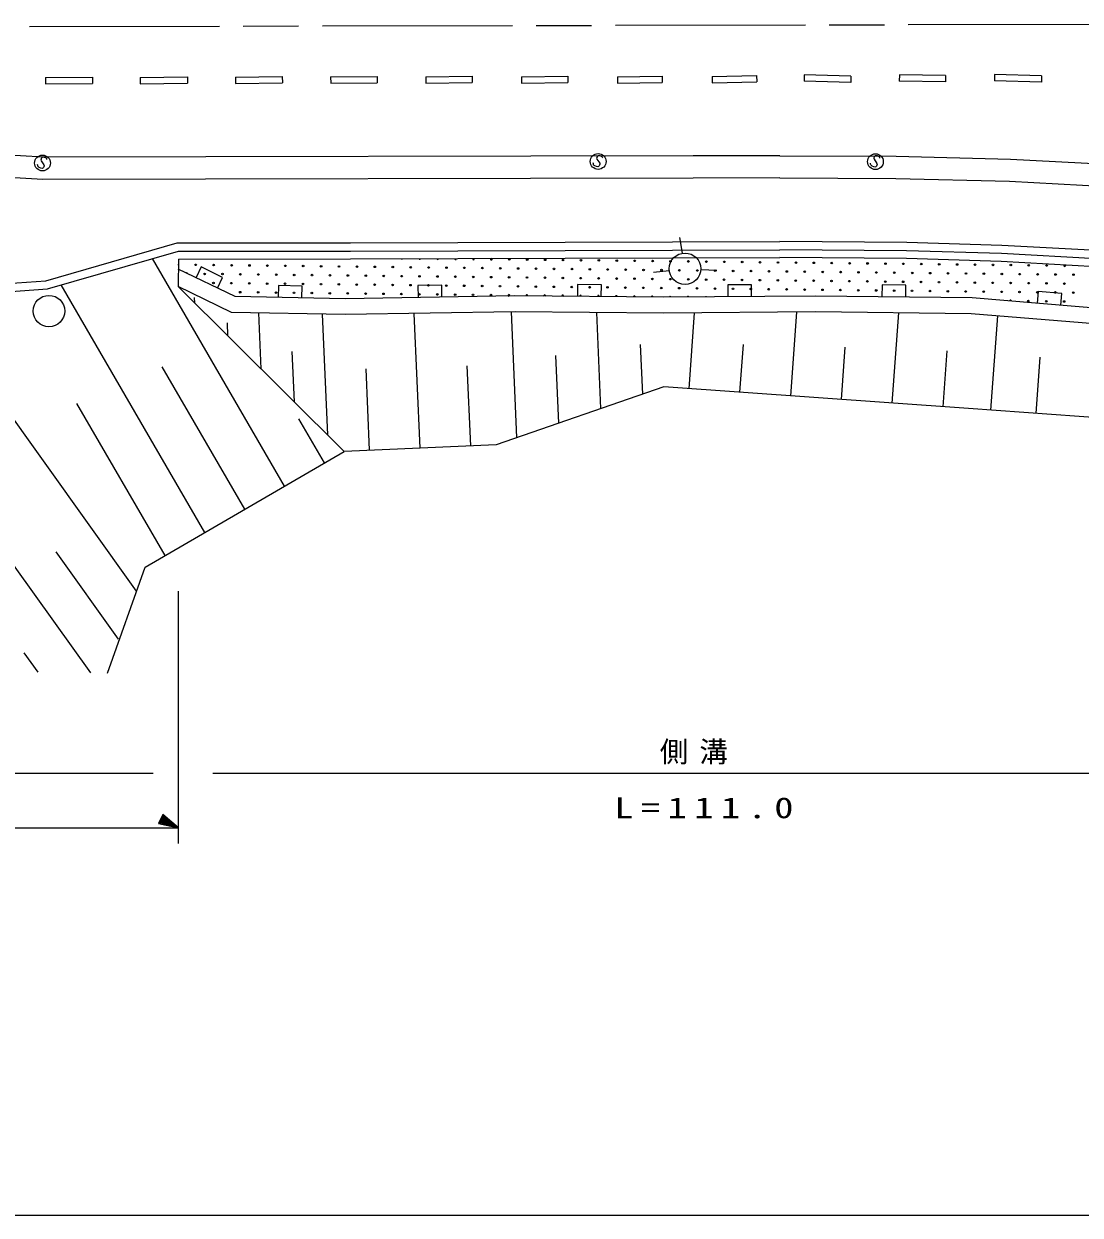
# Model space of a CAD drawing. Units: millimetres, scale not verified. Extents: x 40000 to 680000, y 20000 to 380000.
# Drawn here: x 179120 to 245836, y 205000 to 280221 of the extents above; entities that cross this region are included whole.
import ezdxf

# ---------------------------------------------------------------- set-up
doc = ezdxf.new("R2010")
doc.units = ezdxf.units.MM
doc.header["$LTSCALE"] = 1000
doc.linetypes.add('CHAIN', pattern=[18.5, 12, -1.5, 3.5, -1.5])
for name, color, linetype, lineweight in [('M-BGD', 7, 'Continuous', 25), ('M-BGD-HTXT', 7, 'Continuous', 13), ('M-BMK', 2, 'CHAIN', 13), ('M-STR-STRC', 7, 'Continuous', 25), ('M-TTL-BAND', 7, 'Continuous', 25)]:
    doc.layers.add(name, color=color, linetype=linetype, lineweight=lineweight)
doc.styles.add('ＭＳ ゴシック', font='')
doc.styles.get('ＭＳ ゴシック').set_extended_font_data('MS Gothic')

# ---------------------------------------------------------------- blocks, each defined once
blk = doc.blocks.new('BUHIN189')
at = {"color": 7, "linetype": 'Continuous', "lineweight": 25}
blk.add_circle((0, 0), 995, dxfattribs=at)
blk = doc.blocks.new('BUHIN1421')
at = {"color": 7, "linetype": 'Continuous', "lineweight": 25}
blk.add_lwpolyline([(358, -7), (374, 31), (374, 72), (361, 124), (329, 195), (286, 246), (229, 281), (165, 287), (112, 266), (79, 248), (42, 209), (31, 166), (2, -148), (-27, -194), (-75, -238), (-132, -258), (-182, -262), (-238, -249), (-291, -188), (-338, -84), (-352, -35), (-352, 18), (-334, 70), (-297, 125)], dxfattribs=at)
blk.add_circle((0, 0), 498, dxfattribs=at)
blk = doc.blocks.new('BUHIN572')
at = {"color": 7, "linetype": 'Continuous', "lineweight": 13}
for points in [[(0, 0), (-237, 1267), (-805, 1006)], [(-107, 233), (-687, 974), (-289, 1156)], [(-159, 347), (-625, 951), (-313, 1094)], [(-212, 463), (-563, 928), (-336, 1032)], [(-264, 577), (-501, 905), (-359, 970)]]:
    blk.add_lwpolyline(points, close=True, dxfattribs=at)
for points in [[(-53, 116), (-749, 997), (-266, 1219), (-55, 119)], [(-410, 895), (-318, 693), (-439, 882), (-382, 908), (-318, 693)]]:
    blk.add_lwpolyline(points, dxfattribs=at)

msp = doc.modelspace()

# ---------------------------------------------------------------- linework, layer by layer
at = {"layer": 'M-BGD'}
for p, q in [((180353, 271797), (140419, 274202)), ((180313, 270397), (140379, 272802)), ((221400, 271882), (180353, 271797)), ((226876, 271887), (221400, 271882)), ((226876, 271887), (234215, 271863)), ((234215, 271863), (241434, 271679)), ((241434, 271679), (248232, 271315)), ((221402, 270482), (180313, 270397)), ((226877, 270487), (221402, 270482)), ((226871, 270487), (234195, 270463)), ((234195, 270463), (241379, 270280)), ((241379, 270280), (248140, 269918)), ((180518, 264004), (188810, 266385)), ((188810, 266385), (199744, 266393)), ((199744, 266393), (226865, 266480)), ((220714, 265741), (220548, 266727)), ((234879, 266417), (226871, 266480)), ((240884, 266232), (234879, 266417)), ((180610, 263489), (188883, 265865)), ((188883, 265865), (199745, 265873)), ((199745, 265873), (226867, 265960)), ((234869, 265897), (226867, 265960)), ((240862, 265713), (234869, 265897)), ((246856, 265387), (240862, 265713)), ((246889, 265906), (240884, 266232)), ((195590, 251033), (187250, 265396)), ((188888, 265358), (188860, 263635)), ((188884, 265365), (199746, 265373)), ((199746, 265373), (226869, 265460)), ((234859, 265397), (226863, 265460)), ((240841, 265213), (234859, 265397)), ((246824, 264888), (240841, 265213)), ((192466, 262995), (188878, 264738)), ((219888, 264633), (218895, 264512)), ((221879, 264707), (222878, 264659)), ((169738, 263200), (180518, 264004)), ((169777, 262681), (180610, 263489)), ((190560, 248112), (181486, 263741)), ((192227, 261999), (188860, 263635)), ((199362, 253223), (188860, 263635)), ((189910, 262594), (189895, 262936)), ((199410, 262865), (192466, 262995)), ((210138, 263040), (199410, 262865)), ((219545, 262962), (210138, 263040)), ((229122, 263030), (219545, 262962)), ((239006, 262919), (229122, 263030)), ((248748, 262107), (239006, 262919)), ((199409, 261864), (192227, 261999)), ((194111, 258429), (193957, 261967)), ((198312, 254264), (197980, 261891)), ((210142, 262040), (199409, 261864)), ((204152, 253432), (203782, 261936)), ((210267, 254098), (209921, 262036)), ((219545, 261962), (210142, 262040)), ((215564, 255927), (215300, 261997)), ((229120, 262030), (219545, 261962)), ((221141, 257185), (221481, 261976)), ((227555, 256729), (227931, 262022)), ((238958, 261919), (229120, 262030)), ((233970, 256274), (234375, 261971)), ((248675, 261109), (238958, 261919)), ((240203, 255829), (240634, 261780)), ((192010, 260512), (191974, 261351)), ((186228, 244406), (174715, 260484)), ((196211, 256347), (196073, 259530)), ((218213, 256841), (218076, 259970)), ((224348, 256957), (224563, 259982)), ((230763, 256502), (230997, 259805)), ((237178, 256046), (237429, 259579)), ((212915, 255012), (212729, 259282)), ((243047, 255624), (243304, 259175)), ((193075, 249572), (187851, 258570)), ((200959, 253293), (200734, 258447)), ((207346, 253571), (207126, 258621)), ((183347, 239241), (170330, 257420)), ((219537, 257299), (208942, 253640)), ((238781, 255932), (219537, 257299)), ((188045, 246652), (182478, 256239)), ((267221, 253874), (238781, 255932)), ((198105, 252493), (196482, 255288)), ((208942, 253640), (199362, 253223)), ((186787, 245922), (199362, 253223)), ((185109, 241374), (181163, 246885)), ((184398, 239227), (186787, 245922)), ((180025, 239285), (179149, 240509))]:
    msp.add_line(p, q, dxfattribs=at)
for points in [[(191347, 263539), (191674, 264213), (190325, 264869), (189998, 264194)], [(196688, 262916), (196702, 263666), (195203, 263694), (195189, 262944)], [(205524, 262965), (205512, 263715), (204012, 263690), (204024, 262940)], [(215592, 262995), (215598, 263745), (214098, 263757), (214092, 263007)], [(225084, 263001), (225078, 263751), (223578, 263741), (223584, 262991)], [(234814, 262966), (234823, 263716), (233323, 263733), (233314, 262983)], [(244624, 262451), (244687, 263198), (243192, 263323), (243129, 262575)]]:
    msp.add_lwpolyline(points, dxfattribs=at)
for centre in [(189977, 265004), (191109, 264991), (192240, 264978), (193371, 264965), (194502, 264952), (195634, 264940), (196765, 264927), (197896, 264914), (199028, 264901), (200159, 264889), (201290, 264876), (202422, 264863), (203553, 264850), (204684, 264838), (205815, 264825), (206947, 264812), (208078, 264799), (209209, 264787), (209781, 265346), (210341, 264774), (210913, 265333), (211472, 264761), (212044, 265320), (212603, 264748), (213175, 265308), (213735, 264735), (214307, 265295), (215438, 265282), (216569, 265269), (217700, 265256), (218832, 265244), (219963, 265231), (221094, 265218), (222226, 265205), (223357, 265193), (224488, 265180), (225620, 265167), (226751, 265154), (227882, 265142), (229013, 265129), (230145, 265116), (231276, 265103), (232407, 265091), (233539, 265078), (234670, 265065), (235801, 265052), (236933, 265039), (238064, 265027), (239195, 265014), (240326, 265001), (241458, 264988), (242589, 264976), (243720, 264963), (190537, 264431), (191668, 264419), (192799, 264406), (193930, 264393), (195062, 264380), (196193, 264368), (197324, 264355), (198456, 264342), (199587, 264329), (200718, 264317), (201850, 264304), (202981, 264291), (204112, 264278), (205243, 264266), (206375, 264253), (207506, 264240), (208637, 264227), (209769, 264214), (210900, 264202), (212031, 264189), (213162, 264176), (214294, 264163), (214866, 264723), (215425, 264151), (215997, 264710), (216556, 264138), (217128, 264697), (217688, 264125), (218260, 264684), (218819, 264112), (219391, 264672), (219950, 264100), (220522, 264659), (221082, 264087), (221654, 264646), (222213, 264074), (222785, 264633), (223344, 264061), (223916, 264621), (224475, 264049), (225048, 264608), (225607, 264036), (226179, 264595), (226738, 264023), (227310, 264582), (227869, 264010), (228441, 264570), (229001, 263998), (229573, 264557), (230132, 263985), (230704, 264544), (231835, 264531), (232967, 264518), (234098, 264506), (235229, 264493), (236361, 264480), (237492, 264467), (238623, 264455), (239754, 264442), (240886, 264429), (242017, 264416), (243148, 264404), (244280, 264391), (245411, 264378), (191096, 263859), (192227, 263847), (192786, 263275), (193358, 263834), (193918, 263262), (194490, 263821), (195049, 263249), (195621, 263808), (196180, 263236), (196752, 263796), (197312, 263224), (197884, 263783), (199015, 263770), (200146, 263757), (201277, 263745), (202409, 263732), (203540, 263719), (204671, 263706), (205803, 263694), (206934, 263681), (208065, 263668), (209197, 263655), (210328, 263642), (211459, 263630), (212590, 263617), (213722, 263604), (214853, 263591), (215984, 263579), (217116, 263566), (218247, 263553), (219378, 263540), (220510, 263528), (221641, 263515), (222772, 263502), (223903, 263489), (225035, 263477), (226166, 263464), (227297, 263451), (228429, 263438), (229560, 263425), (230691, 263413), (231263, 263972), (231823, 263400), (232395, 263959), (232954, 263387), (233526, 263946), (234085, 263374), (234657, 263934), (235216, 263362), (235788, 263921), (236348, 263349), (236920, 263908), (237479, 263336), (238051, 263895), (238610, 263323), (239182, 263883), (239742, 263311), (240314, 263870), (240873, 263298), (241445, 263857), (242004, 263285), (242576, 263844), (243136, 263272), (243708, 263832), (244267, 263260), (244839, 263819), (245398, 263247), (198443, 263211), (199574, 263198), (200705, 263185), (201837, 263173), (202968, 263160), (204099, 263147), (205231, 263134), (206362, 263121), (207493, 263109), (208625, 263096), (242564, 262713), (243695, 262700), (244826, 262688)]:
    msp.add_circle(centre, 49.8, dxfattribs=at)
for centre, start, end in [((188846, 265016), 316.1165, 41.99694), ((202994, 265422), 230.99594, 309.37163), ((204125, 265410), 206.64496, 333.72261), ((205256, 265397), 186.85109, 353.51648), ((206387, 265384), 167.86309, 12.50448), ((207519, 265371), 147.30453, 33.06304), ((208650, 265359), 119.44999, 60.91758), ((244852, 264950), 112.53568, 61.23481), ((189405, 264444), 17.20227, 110.9701), ((209756, 263083), 277.29622, 264.57722), ((210887, 263070), 312.05313, 226.99433), ((212018, 263058), 317.50193, 221.54552), ((213150, 263045), 322.51793, 216.52953), ((214281, 263032), 327.22195, 211.82551), ((215412, 263019), 331.69298, 207.35448), ((216544, 263007), 335.98656, 203.0609), ((217675, 262994), 340.14405, 198.90341), ((218806, 262981), 344.19781, 194.84964), ((219938, 262968), 356.11951, 184.70127), ((221069, 262956), 20.56763, 160.25316), ((222200, 262943), 50.22986, 130.59093), ((241432, 262726), 344.62223, 185.84747)]:
    msp.add_arc(centre, 49.8, start, end, dxfattribs=at)
at = {"layer": 'M-BGD-HTXT'}
for p, q in [((188883, 228459), (188883, 244391)), ((169055, 232918), (187283, 232918)), ((191058, 232918), (280384, 232918)), ((129920, 229459), (188883, 229459))]:
    msp.add_line(p, q, dxfattribs=at)
at = {"layer": 'M-BMK'}
msp.add_line((160978, 280006), (258978, 280221), dxfattribs=at)
at = {"layer": 'M-STR-STRC'}
for p, q in [((180484, 276823), (183464, 276851)), ((180484, 276823), (180487, 276423)), ((183464, 276851), (183467, 276451)), ((186460, 276841), (189454, 276877)), ((186460, 276841), (186465, 276441)), ((189454, 276877), (189459, 276477)), ((192479, 276856), (195446, 276886)), ((192479, 276856), (192483, 276456)), ((195446, 276886), (195450, 276486)), ((198496, 276872), (201433, 276897)), ((198496, 276872), (198500, 276472)), ((201433, 276897), (201437, 276497)), ((204515, 276872), (207434, 276910)), ((204515, 276872), (204520, 276472)), ((207434, 276910), (207439, 276510)), ((210552, 276870), (213479, 276908)), ((210552, 276870), (210557, 276471)), ((213479, 276908), (213484, 276508)), ((216612, 276877), (219435, 276915)), ((216612, 276877), (216617, 276477)), ((219435, 276915), (219440, 276515)), ((222587, 276894), (225398, 276955)), ((222587, 276894), (222596, 276495)), ((225398, 276955), (225407, 276555)), ((228404, 276991), (228395, 276591)), ((231360, 276925), (228404, 276991)), ((231360, 276925), (231352, 276525)), ((234414, 276994), (234408, 276594)), ((237336, 276950), (234414, 276994)), ((237336, 276950), (237330, 276550)), ((240424, 277014), (240414, 276614)), ((243396, 276940), (240424, 277014)), ((243396, 276940), (243386, 276540)), ((180487, 276423), (183467, 276451)), ((186465, 276441), (189459, 276477)), ((192483, 276456), (195450, 276486)), ((198500, 276472), (201437, 276497)), ((204520, 276472), (207439, 276510)), ((210557, 276471), (213484, 276508)), ((216617, 276477), (219440, 276515)), ((222596, 276495), (225407, 276555)), ((231352, 276525), (228395, 276591)), ((237330, 276550), (234408, 276594)), ((243386, 276540), (240414, 276614))]:
    msp.add_line(p, q, dxfattribs=at)
at = {"layer": 'M-TTL-BAND'}
msp.add_line((40000, 205000), (579000, 205000), dxfattribs=at)

# ---------------------------------------------------------------- block references
at = {"layer": 'M-BGD', "rotation": 38.71674}
for p in [(220880, 264755), (180706, 262081)]:
    msp.add_blockref('BUHIN189', p, dxfattribs=at)
at = {"layer": 'M-BGD-HTXT', "rotation": 38.71674}
msp.add_blockref('BUHIN572', (188883, 229459), dxfattribs=at)
at = {"layer": 'M-STR-STRC', "rotation": 38.71674}
for p in [(180299, 271431), (215395, 271531), (232905, 271519)]:
    msp.add_blockref('BUHIN1421', p, dxfattribs=at)

# ---------------------------------------------------------------- texts
at = {"layer": 'M-BGD-HTXT', "char_height": 1320, "attachment_point": 7, "style": 'ＭＳ ゴシック'}
for s, insert in [('\\T1.39;側溝', (219282, 233457)), ('\\T1.39;\\W1.35;L=111.0', (216406, 230042))]:
    msp.add_mtext(s, dxfattribs=dict(at, insert=insert))

doc.saveas('drawing.dxf')
